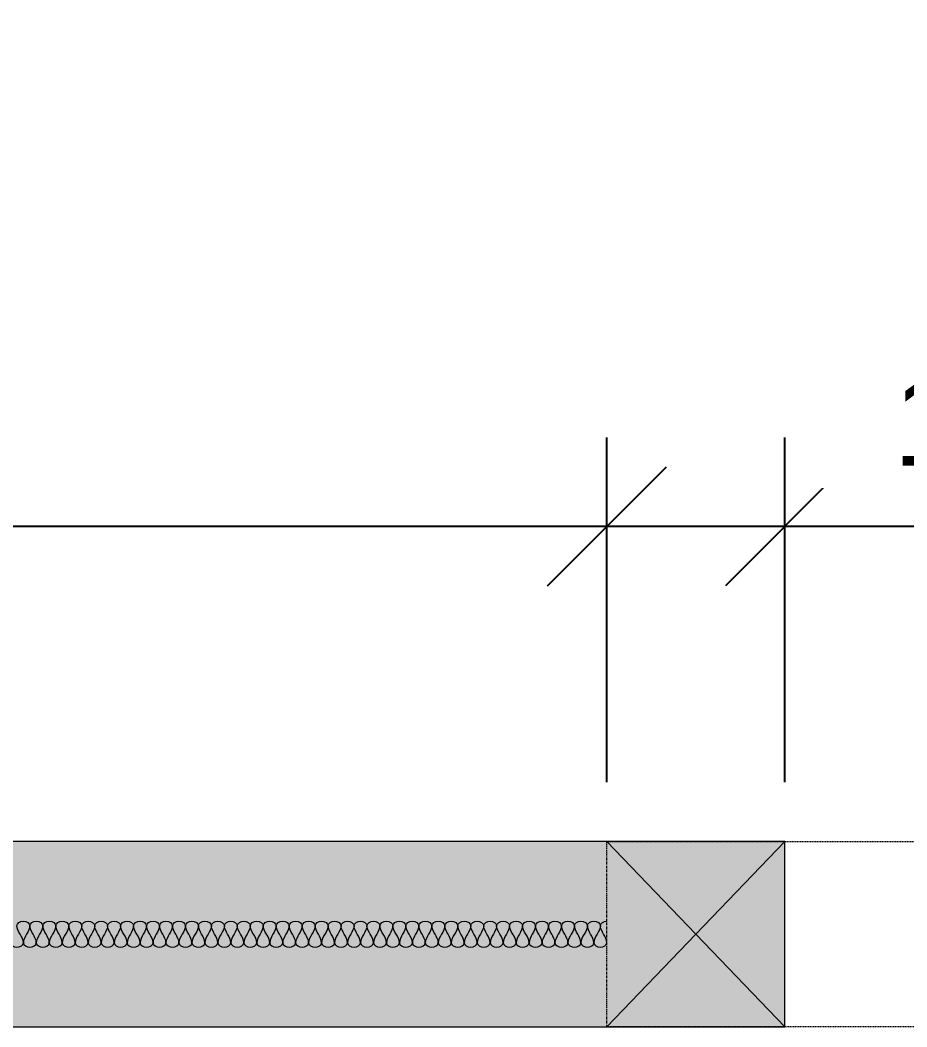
# Model space of a CAD drawing. Header units: inches. Extents: x 1913 to 24953, y -2945 to 1064.
# Drawn here: x 11472.3 to 11592, y 284 to 419.8 of the extents above; entities that cross this region are included whole.
import ezdxf

# ---------------------------------------------------------------- set-up
doc = ezdxf.new("R2010")
doc.units = ezdxf.units.IN
doc.header["$MEASUREMENT"] = 0
doc.linetypes.add('Center 1_4_', pattern=[0.53125, 0.25, -0.09375, 0.09375, -0.09375])
doc.linetypes.add('Hidden 1_8_', pattern=[0.1875, 0.125, -0.0625])
for name, color, linetype, lineweight in [('A-ANNO-DIMS', 211, 'Continuous', 9), ('A-DETL', 90, 'Continuous', 9), ('A-DETL-CNTR', 5, 'Center 1_4_', 9), ('A-DETL-HDLN', 90, 'Hidden 1_8_', 9), ('A-WALL', 113, 'Continuous', 13), ('A-WALL-PATT', 111, 'Continuous', 50)]:
    doc.layers.add(name, color=color, linetype=linetype, lineweight=lineweight)
doc.styles.add('Arial', font='arial.ttf', dxfattribs={"height": 12})
doc.dimstyles.new('Linear_-_3_32__Arial', dxfattribs={"dimscale": 12, "dimtxt": 12.243113, "dimasz": 1.333333, "dimexe": 1, "dimexo": 0.666667, "dimgap": 0.666667, "dimtad": 1, "dimdec": 5, "dimrnd": 0.03125, "dimzin": 1, "dimdsep": 46, "dimlunit": 4, "dimtxsty": 'Arial', "dimblk1": 'OBLIQUE', "dimblk2": 'OBLIQUE', "dimsah": 1, "dimcen": 0.09, "dimdle": 1, "dimazin": 0, "dimtfac": 1, "dimtdec": 4, "dimtix": 1, "dimtmove": 0, "dimatfit": 3, "dimfxl": 1, "dimtvp": 1, "dimtfill": 1, "dimfrac": 2, "dimtolj": 1, "dimtzin": 0, "dimarcsym": 2})

# ---------------------------------------------------------------- blocks, each defined once
blk = doc.blocks.new('_Oblique')
at = {"color": 0, "linetype": 'ByBlock', "lineweight": -2}
blk.add_line((-0.5, -0.5), (0.5, 0.5), dxfattribs=at)
blk = doc.blocks.new('*D207')
at = {"layer": 'A-ANNO-DIMS', "color": 0, "lineweight": -2, "transparency": 16777216}
for p, q in [((9811.46, 301.75), (9811.46, 544.37)), ((12115.46, 304.47), (12115.46, 544.37)), ((9799.46, 532.37), (12127.46, 532.37))]:
    blk.add_line(p, q, dxfattribs=at)
at = {"layer": 'Defpoints', "color": 0, "transparency": 16777216}
for p in [(12115.46, 532.37), (12115.46, 296.47), (9811.46, 293.75)]:
    blk.add_point(p, dxfattribs=at)
at = {"layer": 'A-ANNO-DIMS', "color": 0, "lineweight": -2, "transparency": 16777216, "xscale": 16, "yscale": 16, "zscale": 16, "rotation": 180}
blk.add_blockref('_Oblique', (9811.46, 532.37), dxfattribs=at)
at = {"layer": 'A-ANNO-DIMS', "color": 0, "lineweight": -2, "transparency": 16777216, "xscale": 16, "yscale": 16, "zscale": 16}
blk.add_blockref('_Oblique', (12115.46, 532.37), dxfattribs=at)
at = {"layer": 'A-ANNO-DIMS', "color": 0, "lineweight": 0, "transparency": 16777216, "insert": (10963.46, 546.5), "char_height": 12, "width": 73.4587, "attachment_point": 5, "style": 'Arial', "bg_fill": 3, "box_fill_scale": 1.25, "bg_fill_color": 256, "bg_fill_true_color": 13158600, "bg_fill_transparency": 0}
blk.add_mtext('\\A1;192\'-0"', dxfattribs=at)
blk = doc.blocks.new('*D268')
at = {"layer": 'A-ANNO-DIMS', "color": 0, "lineweight": -2, "transparency": 16777216}
for p, q in [((11263.46, 316.47), (11263.46, 470.45)), ((11839.46, 316.47), (11839.46, 470.45)), ((11251.46, 458.45), (11851.46, 458.45))]:
    blk.add_line(p, q, dxfattribs=at)
at = {"layer": 'Defpoints', "color": 0, "transparency": 16777216}
for p in [(11839.46, 458.45), (11263.46, 308.47), (11839.46, 308.47)]:
    blk.add_point(p, dxfattribs=at)
at = {"layer": 'A-ANNO-DIMS', "color": 0, "lineweight": -2, "transparency": 16777216, "xscale": 16, "yscale": 16, "zscale": 16, "rotation": 180}
blk.add_blockref('_Oblique', (11263.46, 458.45), dxfattribs=at)
at = {"layer": 'A-ANNO-DIMS', "color": 0, "lineweight": -2, "transparency": 16777216, "xscale": 16, "yscale": 16, "zscale": 16}
blk.add_blockref('_Oblique', (11839.46, 458.45), dxfattribs=at)
at = {"layer": 'A-ANNO-DIMS', "color": 0, "lineweight": 0, "transparency": 16777216, "insert": (11551.46, 472.57), "char_height": 12, "width": 62.3834, "attachment_point": 5, "style": 'Arial', "bg_fill": 3, "box_fill_scale": 1.25, "bg_fill_color": 256, "bg_fill_true_color": 13158600, "bg_fill_transparency": 0}
blk.add_mtext('\\A1;48\'-0"', dxfattribs=at)
blk = doc.blocks.new('*D283')
at = {"layer": 'A-ANNO-DIMS', "color": 0, "lineweight": -2, "transparency": 16777216}
for p, q in [((11575.46, 316.97), (11575.46, 363.48)), ((11671.46, 316.97), (11671.46, 363.48)), ((11683.46, 351.48), (11563.46, 351.48))]:
    blk.add_line(p, q, dxfattribs=at)
at = {"layer": 'Defpoints', "color": 0, "transparency": 16777216}
for p in [(11575.46, 351.48), (11575.46, 308.97), (11671.46, 308.97)]:
    blk.add_point(p, dxfattribs=at)
at = {"layer": 'A-ANNO-DIMS', "color": 0, "lineweight": -2, "transparency": 16777216, "xscale": 16, "yscale": 16, "zscale": 16, "rotation": 180}
blk.add_blockref('_Oblique', (11575.46, 351.48), dxfattribs=at)
at = {"layer": 'A-ANNO-DIMS', "color": 0, "lineweight": -2, "transparency": 16777216, "xscale": 16, "yscale": 16, "zscale": 16}
blk.add_blockref('_Oblique', (11671.46, 351.48), dxfattribs=at)
at = {"layer": 'A-ANNO-DIMS', "color": 0, "lineweight": 0, "transparency": 16777216, "insert": (11623.46, 365.6), "char_height": 12, "width": 51.3081, "attachment_point": 5, "style": 'Arial', "bg_fill": 3, "box_fill_scale": 1.25, "bg_fill_color": 256, "bg_fill_true_color": 13158600, "bg_fill_transparency": 0}
blk.add_mtext('\\A1;8\'-0"', dxfattribs=at)
blk = doc.blocks.new('*D289')
at = {"layer": 'A-ANNO-DIMS', "color": 0, "lineweight": -2, "transparency": 16777216}
for p, q in [((11551.46, 316.97), (11551.46, 363.48)), ((11671.46, 316.97), (11671.46, 363.48)), ((11683.46, 351.48), (11539.46, 351.48))]:
    blk.add_line(p, q, dxfattribs=at)
at = {"layer": 'Defpoints', "color": 0, "transparency": 16777216}
for p in [(11551.46, 351.48), (11551.46, 308.97), (11671.46, 308.97)]:
    blk.add_point(p, dxfattribs=at)
at = {"layer": 'A-ANNO-DIMS', "color": 0, "lineweight": -2, "transparency": 16777216, "xscale": 16, "yscale": 16, "zscale": 16, "rotation": 180}
blk.add_blockref('_Oblique', (11551.46, 351.48), dxfattribs=at)
at = {"layer": 'A-ANNO-DIMS', "color": 0, "lineweight": -2, "transparency": 16777216, "xscale": 16, "yscale": 16, "zscale": 16}
blk.add_blockref('_Oblique', (11671.46, 351.48), dxfattribs=at)
at = {"layer": 'A-ANNO-DIMS', "color": 0, "lineweight": 0, "transparency": 16777216, "insert": (11611.46, 365.6), "char_height": 12, "width": 62.3834, "attachment_point": 5, "style": 'Arial', "bg_fill": 3, "box_fill_scale": 1.25, "bg_fill_color": 256, "bg_fill_true_color": 13158600, "bg_fill_transparency": 0}
blk.add_mtext('\\A1;10\'-0"', dxfattribs=at)
blk = doc.blocks.new('*D290')
at = {"layer": 'A-ANNO-DIMS', "color": 0, "lineweight": -2, "transparency": 16777216}
for p, q in [((10651.46, 304.47), (10651.46, 363.48)), ((11551.46, 316.97), (11551.46, 363.48)), ((11563.46, 351.48), (10639.46, 351.48))]:
    blk.add_line(p, q, dxfattribs=at)
at = {"layer": 'Defpoints', "color": 0, "transparency": 16777216}
for p in [(10651.46, 351.48), (11551.46, 308.97), (10651.46, 296.47)]:
    blk.add_point(p, dxfattribs=at)
at = {"layer": 'A-ANNO-DIMS', "color": 0, "lineweight": -2, "transparency": 16777216, "xscale": 16, "yscale": 16, "zscale": 16, "rotation": 180}
blk.add_blockref('_Oblique', (10651.46, 351.48), dxfattribs=at)
at = {"layer": 'A-ANNO-DIMS', "color": 0, "lineweight": -2, "transparency": 16777216, "xscale": 16, "yscale": 16, "zscale": 16}
blk.add_blockref('_Oblique', (11551.46, 351.48), dxfattribs=at)
at = {"layer": 'A-ANNO-DIMS', "color": 0, "lineweight": 0, "transparency": 16777216, "insert": (11101.46, 365.6), "char_height": 12, "width": 62.3834, "attachment_point": 5, "style": 'Arial', "bg_fill": 3, "box_fill_scale": 1.25, "bg_fill_color": 256, "bg_fill_true_color": 13158600, "bg_fill_transparency": 0}
blk.add_mtext('\\A1;75\'-0"', dxfattribs=at)

msp = doc.modelspace()

# ---------------------------------------------------------------- hatches: boundary and pattern name
at = {"layer": 'A-WALL-PATT', "lineweight": 0}
h = msp.add_hatch(dxfattribs=at)
h.set_pattern_fill('FP_1', color=256, angle=90, style=0, pattern_type=2)
h.set_pattern_definition([(140, (10185.814, -571.127), (3.213, 36.72335), [3.84, -42.24]), (85, (10185.814, -571.127), (-38.51274, -7.1044), [3.072, -33.792]), (190.451, (10186.08, -568.067), (-35.29956, 29.62024), [3.263, -35.898]), (136.184, (10175.574, -571.127), (8.4752, 54.6425), [5.76, -63.36]), (186.636, (10176.28, -566.573), (-49.8752, 47.854), [4.895, -53.848]), (81.184, (10175.574, -571.127), (-49.8749, 47.8553), [4.608, -50.688]), (111, (10178.134, -566.007), (20.614, 30.56126), [3.84, -42.24]), (56, (10178.134, -566.007), (-37.1283, 12.4577), [3.072, -33.792]), (161.451, (10179.85, -563.46), (-16.5135, 43.02), [3.263, -35.898]), (127.5, (10185.814, -571.127), (-17.04428, 0.6228), [1.69, -31.693, 1.69, -32.614, -33.92]), (127.5, (10185.814, -571.127), (-17.04428, 0.6228), [-67.686, 1.69, -32.23]), (97.5, (10185.814, -571.127), (-20.19387, 13.4694), [1.69, -17.869, 1.69, -30.925, -12.928]), (97.5, (10185.814, -571.127), (-20.19387, 13.4694), [-52.173, 1.69, -11.238]), (57.5, (10185.814, -582.545), (1.15522, 27.33168), [1.69, -11.11, 1.69, -38.246, -52.992]), (57.5, (10185.814, -582.545), (1.15522, 27.33168), [-52.736, 1.69, -51.302]), (47.5, (10185.814, -587.665), (-5.12498, 29.85903), [1.69, -14.95, 1.69, -24.832, -37.632]), (47.5, (10185.814, -587.665), (-5.12498, 29.85903), [-43.162, 1.69, -35.942])])
h.paths.add_polyline_path([(10651.461831, 283.974416), (10651.461831, 308.974416), (10663.961831, 308.974416), (11575.461831, 308.974416), (11575.461831, 283.974416), (10661.461831, 283.974416)], flags=0)
h.paths.add_polyline_path([(9823.961831, 283.974416), (9823.961831, 308.974416), (10615.461831, 308.974416), (10615.461831, 283.974416)], flags=0)

# ---------------------------------------------------------------- linework, layer by layer
at = {"layer": 'A-DETL', "lineweight": 0}
for points in [[(11471.836831, 297.641083), (11471.836831, 297.916069), (11472.711831, 298.532764), (11473.586831, 297.916069), (11473.586831, 297.641083)], [(11472.711831, 295.30775), (11472.711831, 296.109465), (11471.836831, 296.839368), (11471.836831, 297.641083)], [(11473.586831, 297.641083), (11473.586831, 296.839368), (11472.711831, 296.109465), (11472.711831, 295.30775)], [(11473.586831, 297.641083), (11473.586831, 297.916069), (11474.461831, 298.532764), (11475.336831, 297.916069), (11475.336831, 297.641083)], [(11474.461831, 295.30775), (11474.461831, 296.109465), (11473.586831, 296.839368), (11473.586831, 297.641083)], [(11475.336831, 297.641083), (11475.336831, 296.839368), (11474.461831, 296.109465), (11474.461831, 295.30775)], [(11475.336831, 297.641083), (11475.336831, 297.916069), (11476.211831, 298.532764), (11477.086831, 297.916069), (11477.086831, 297.641083)], [(11476.211831, 295.30775), (11476.211831, 296.109465), (11475.336831, 296.839368), (11475.336831, 297.641083)], [(11477.086831, 297.641083), (11477.086831, 296.839368), (11476.211831, 296.109465), (11476.211831, 295.30775)], [(11477.086831, 297.641083), (11477.086831, 297.916069), (11477.961831, 298.532764), (11478.836831, 297.916069), (11478.836831, 297.641083)], [(11477.961831, 295.30775), (11477.961831, 296.109465), (11477.086831, 296.839368), (11477.086831, 297.641083)], [(11478.836831, 297.641083), (11478.836831, 296.839368), (11477.961831, 296.109465), (11477.961831, 295.30775)], [(11478.836831, 297.641083), (11478.836831, 297.916069), (11479.711831, 298.532764), (11480.586831, 297.916069), (11480.586831, 297.641083)], [(11479.711831, 295.30775), (11479.711831, 296.109465), (11478.836831, 296.839368), (11478.836831, 297.641083)], [(11480.586831, 297.641083), (11480.586831, 296.839368), (11479.711831, 296.109465), (11479.711831, 295.30775)], [(11480.586831, 297.641083), (11480.586831, 297.916069), (11481.461831, 298.532764), (11482.336831, 297.916069), (11482.336831, 297.641083)], [(11481.461831, 295.30775), (11481.461831, 296.109465), (11480.586831, 296.839368), (11480.586831, 297.641083)], [(11482.336831, 297.641083), (11482.336831, 296.839368), (11481.461831, 296.109465), (11481.461831, 295.30775)], [(11482.336831, 297.641083), (11482.336831, 297.916069), (11483.211831, 298.532764), (11484.086831, 297.916069), (11484.086831, 297.641083)], [(11483.211831, 295.30775), (11483.211831, 296.109465), (11482.336831, 296.839368), (11482.336831, 297.641083)], [(11484.086831, 297.641083), (11484.086831, 296.839368), (11483.211831, 296.109465), (11483.211831, 295.30775)], [(11484.086831, 297.641083), (11484.086831, 297.916069), (11484.961831, 298.532764), (11485.836831, 297.916069), (11485.836831, 297.641083)], [(11484.961831, 295.30775), (11484.961831, 296.109465), (11484.086831, 296.839368), (11484.086831, 297.641083)], [(11485.836831, 297.641083), (11485.836831, 296.839368), (11484.961831, 296.109465), (11484.961831, 295.30775)], [(11485.836831, 297.641083), (11485.836831, 297.916069), (11486.711831, 298.532764), (11487.586831, 297.916069), (11487.586831, 297.641083)], [(11486.711831, 295.30775), (11486.711831, 296.109465), (11485.836831, 296.839368), (11485.836831, 297.641083)], [(11487.586831, 297.641083), (11487.586831, 296.839368), (11486.711831, 296.109465), (11486.711831, 295.30775)], [(11487.586831, 297.641083), (11487.586831, 297.916069), (11488.461831, 298.532764), (11489.336831, 297.916069), (11489.336831, 297.641083)], [(11488.461831, 295.30775), (11488.461831, 296.109465), (11487.586831, 296.839368), (11487.586831, 297.641083)], [(11489.336831, 297.641083), (11489.336831, 296.839368), (11488.461831, 296.109465), (11488.461831, 295.30775)], [(11489.336831, 297.641083), (11489.336831, 297.916069), (11490.211831, 298.532764), (11491.086831, 297.916069), (11491.086831, 297.641083)], [(11490.211831, 295.30775), (11490.211831, 296.109465), (11489.336831, 296.839368), (11489.336831, 297.641083)], [(11491.086831, 297.641083), (11491.086831, 296.839368), (11490.211831, 296.109465), (11490.211831, 295.30775)], [(11491.086831, 297.641083), (11491.086831, 297.916069), (11491.961831, 298.532764), (11492.836831, 297.916069), (11492.836831, 297.641083)], [(11491.961831, 295.30775), (11491.961831, 296.109465), (11491.086831, 296.839368), (11491.086831, 297.641083)], [(11492.836831, 297.641083), (11492.836831, 296.839368), (11491.961831, 296.109465), (11491.961831, 295.30775)], [(11492.836831, 297.641083), (11492.836831, 297.916069), (11493.711831, 298.532764), (11494.586831, 297.916069), (11494.586831, 297.641083)], [(11493.711831, 295.30775), (11493.711831, 296.109465), (11492.836831, 296.839368), (11492.836831, 297.641083)], [(11494.586831, 297.641083), (11494.586831, 296.839368), (11493.711831, 296.109465), (11493.711831, 295.30775)], [(11494.586831, 297.641083), (11494.586831, 297.916069), (11495.461831, 298.532764), (11496.336831, 297.916069), (11496.336831, 297.641083)], [(11495.461831, 295.30775), (11495.461831, 296.109465), (11494.586831, 296.839368), (11494.586831, 297.641083)], [(11496.336831, 297.641083), (11496.336831, 296.839368), (11495.461831, 296.109465), (11495.461831, 295.30775)], [(11496.336831, 297.641083), (11496.336831, 297.916069), (11497.211831, 298.532764), (11498.086831, 297.916069), (11498.086831, 297.641083)], [(11497.211831, 295.30775), (11497.211831, 296.109465), (11496.336831, 296.839368), (11496.336831, 297.641083)], [(11498.086831, 297.641083), (11498.086831, 296.839368), (11497.211831, 296.109465), (11497.211831, 295.30775)], [(11498.086831, 297.641083), (11498.086831, 297.916069), (11498.961831, 298.532764), (11499.836831, 297.916069), (11499.836831, 297.641083)], [(11498.961831, 295.30775), (11498.961831, 296.109465), (11498.086831, 296.839368), (11498.086831, 297.641083)], [(11499.836831, 297.641083), (11499.836831, 296.839368), (11498.961831, 296.109465), (11498.961831, 295.30775)], [(11499.836831, 297.641083), (11499.836831, 297.916069), (11500.711831, 298.532764), (11501.586831, 297.916069), (11501.586831, 297.641083)], [(11500.711831, 295.30775), (11500.711831, 296.109465), (11499.836831, 296.839368), (11499.836831, 297.641083)], [(11501.586831, 297.641083), (11501.586831, 296.839368), (11500.711831, 296.109465), (11500.711831, 295.30775)], [(11501.586831, 297.641083), (11501.586831, 297.916069), (11502.461831, 298.532764), (11503.336831, 297.916069), (11503.336831, 297.641083)], [(11502.461831, 295.30775), (11502.461831, 296.109465), (11501.586831, 296.839368), (11501.586831, 297.641083)], [(11503.336831, 297.641083), (11503.336831, 296.839368), (11502.461831, 296.109465), (11502.461831, 295.30775)], [(11503.336831, 297.641083), (11503.336831, 297.916069), (11504.211831, 298.532764), (11505.086831, 297.916069), (11505.086831, 297.641083)], [(11504.211831, 295.30775), (11504.211831, 296.109465), (11503.336831, 296.839368), (11503.336831, 297.641083)], [(11505.086831, 297.641083), (11505.086831, 296.839368), (11504.211831, 296.109465), (11504.211831, 295.30775)], [(11505.086831, 297.641083), (11505.086831, 297.916069), (11505.961831, 298.532764), (11506.836831, 297.916069), (11506.836831, 297.641083)], [(11505.961831, 295.30775), (11505.961831, 296.109465), (11505.086831, 296.839368), (11505.086831, 297.641083)], [(11506.836831, 297.641083), (11506.836831, 296.839368), (11505.961831, 296.109465), (11505.961831, 295.30775)], [(11506.836831, 297.641083), (11506.836831, 297.916069), (11507.711831, 298.532764), (11508.586831, 297.916069), (11508.586831, 297.641083)], [(11507.711831, 295.30775), (11507.711831, 296.109465), (11506.836831, 296.839368), (11506.836831, 297.641083)], [(11508.586831, 297.641083), (11508.586831, 296.839368), (11507.711831, 296.109465), (11507.711831, 295.30775)], [(11508.586831, 297.641083), (11508.586831, 297.916069), (11509.461831, 298.532764), (11510.336831, 297.916069), (11510.336831, 297.641083)], [(11509.461831, 295.30775), (11509.461831, 296.109465), (11508.586831, 296.839368), (11508.586831, 297.641083)], [(11510.336831, 297.641083), (11510.336831, 296.839368), (11509.461831, 296.109465), (11509.461831, 295.30775)], [(11510.336831, 297.641083), (11510.336831, 297.916069), (11511.211831, 298.532764), (11512.086831, 297.916069), (11512.086831, 297.641083)], [(11511.211831, 295.30775), (11511.211831, 296.109465), (11510.336831, 296.839368), (11510.336831, 297.641083)], [(11512.086831, 297.641083), (11512.086831, 296.839368), (11511.211831, 296.109465), (11511.211831, 295.30775)], [(11512.086831, 297.641083), (11512.086831, 297.916069), (11512.961831, 298.532764), (11513.836831, 297.916069), (11513.836831, 297.641083)], [(11512.961831, 295.30775), (11512.961831, 296.109465), (11512.086831, 296.839368), (11512.086831, 297.641083)], [(11513.836831, 297.641083), (11513.836831, 296.839368), (11512.961831, 296.109465), (11512.961831, 295.30775)], [(11513.836831, 297.641083), (11513.836831, 297.916069), (11514.711831, 298.532764), (11515.586831, 297.916069), (11515.586831, 297.641083)], [(11514.711831, 295.30775), (11514.711831, 296.109465), (11513.836831, 296.839368), (11513.836831, 297.641083)], [(11515.586831, 297.641083), (11515.586831, 296.839368), (11514.711831, 296.109465), (11514.711831, 295.30775)], [(11515.586831, 297.641083), (11515.586831, 297.916069), (11516.461831, 298.532764), (11517.336831, 297.916069), (11517.336831, 297.641083)], [(11516.461831, 295.30775), (11516.461831, 296.109465), (11515.586831, 296.839368), (11515.586831, 297.641083)], [(11517.336831, 297.641083), (11517.336831, 296.839368), (11516.461831, 296.109465), (11516.461831, 295.30775)], [(11517.336831, 297.641083), (11517.336831, 297.916069), (11518.211831, 298.532764), (11519.086831, 297.916069), (11519.086831, 297.641083)], [(11518.211831, 295.30775), (11518.211831, 296.109465), (11517.336831, 296.839368), (11517.336831, 297.641083)], [(11519.086831, 297.641083), (11519.086831, 296.839368), (11518.211831, 296.109465), (11518.211831, 295.30775)], [(11519.086831, 297.641083), (11519.086831, 297.916069), (11519.961831, 298.532764), (11520.836831, 297.916069), (11520.836831, 297.641083)], [(11519.961831, 295.30775), (11519.961831, 296.109465), (11519.086831, 296.839368), (11519.086831, 297.641083)], [(11520.836831, 297.641083), (11520.836831, 296.839368), (11519.961831, 296.109465), (11519.961831, 295.30775)], [(11520.836831, 297.641083), (11520.836831, 297.916069), (11521.711831, 298.532764), (11522.586831, 297.916069), (11522.586831, 297.641083)], [(11521.711831, 295.30775), (11521.711831, 296.109465), (11520.836831, 296.839368), (11520.836831, 297.641083)], [(11522.586831, 297.641083), (11522.586831, 296.839368), (11521.711831, 296.109465), (11521.711831, 295.30775)], [(11522.586831, 297.641083), (11522.586831, 297.916069), (11523.461831, 298.532764), (11524.336831, 297.916069), (11524.336831, 297.641083)], [(11523.461831, 295.30775), (11523.461831, 296.109465), (11522.586831, 296.839368), (11522.586831, 297.641083)], [(11524.336831, 297.641083), (11524.336831, 296.839368), (11523.461831, 296.109465), (11523.461831, 295.30775)], [(11524.336831, 297.641083), (11524.336831, 297.916069), (11525.211831, 298.532764), (11526.086831, 297.916069), (11526.086831, 297.641083)], [(11525.211831, 295.30775), (11525.211831, 296.109465), (11524.336831, 296.839368), (11524.336831, 297.641083)], [(11526.086831, 297.641083), (11526.086831, 296.839368), (11525.211831, 296.109465), (11525.211831, 295.30775)], [(11526.086831, 297.641083), (11526.086831, 297.916069), (11526.961831, 298.532764), (11527.836831, 297.916069), (11527.836831, 297.641083)], [(11526.961831, 295.30775), (11526.961831, 296.109465), (11526.086831, 296.839368), (11526.086831, 297.641083)], [(11527.836831, 297.641083), (11527.836831, 296.839368), (11526.961831, 296.109465), (11526.961831, 295.30775)], [(11527.836831, 297.641083), (11527.836831, 297.916069), (11528.711831, 298.532764), (11529.586831, 297.916069), (11529.586831, 297.641083)], [(11528.711831, 295.30775), (11528.711831, 296.109465), (11527.836831, 296.839368), (11527.836831, 297.641083)], [(11529.586831, 297.641083), (11529.586831, 296.839368), (11528.711831, 296.109465), (11528.711831, 295.30775)], [(11529.586831, 297.641083), (11529.586831, 297.916069), (11530.461831, 298.532764), (11531.336831, 297.916069), (11531.336831, 297.641083)], [(11530.461831, 295.30775), (11530.461831, 296.109465), (11529.586831, 296.839368), (11529.586831, 297.641083)], [(11531.336831, 297.641083), (11531.336831, 296.839368), (11530.461831, 296.109465), (11530.461831, 295.30775)], [(11531.336831, 297.641083), (11531.336831, 297.916069), (11532.211831, 298.532764), (11533.086831, 297.916069), (11533.086831, 297.641083)], [(11532.211831, 295.30775), (11532.211831, 296.109465), (11531.336831, 296.839368), (11531.336831, 297.641083)], [(11533.086831, 297.641083), (11533.086831, 296.839368), (11532.211831, 296.109465), (11532.211831, 295.30775)], [(11533.086831, 297.641083), (11533.086831, 297.916069), (11533.961831, 298.532764), (11534.836831, 297.916069), (11534.836831, 297.641083)], [(11533.961831, 295.30775), (11533.961831, 296.109465), (11533.086831, 296.839368), (11533.086831, 297.641083)], [(11534.836831, 297.641083), (11534.836831, 296.839368), (11533.961831, 296.109465), (11533.961831, 295.30775)], [(11534.836831, 297.641083), (11534.836831, 297.916069), (11535.711831, 298.532764), (11536.586831, 297.916069), (11536.586831, 297.641083)], [(11535.711831, 295.30775), (11535.711831, 296.109465), (11534.836831, 296.839368), (11534.836831, 297.641083)], [(11536.586831, 297.641083), (11536.586831, 296.839368), (11535.711831, 296.109465), (11535.711831, 295.30775)], [(11536.586831, 297.641083), (11536.586831, 297.916069), (11537.461831, 298.532764), (11538.336831, 297.916069), (11538.336831, 297.641083)], [(11537.461831, 295.30775), (11537.461831, 296.109465), (11536.586831, 296.839368), (11536.586831, 297.641083)], [(11538.336831, 297.641083), (11538.336831, 296.839368), (11537.461831, 296.109465), (11537.461831, 295.30775)], [(11538.336831, 297.641083), (11538.336831, 297.916069), (11539.211831, 298.532764), (11540.086831, 297.916069), (11540.086831, 297.641083)], [(11539.211831, 295.30775), (11539.211831, 296.109465), (11538.336831, 296.839368), (11538.336831, 297.641083)], [(11540.086831, 297.641083), (11540.086831, 296.839368), (11539.211831, 296.109465), (11539.211831, 295.30775)], [(11540.086831, 297.641083), (11540.086831, 297.916069), (11540.961831, 298.532764), (11541.836831, 297.916069), (11541.836831, 297.641083)], [(11540.961831, 295.30775), (11540.961831, 296.109465), (11540.086831, 296.839368), (11540.086831, 297.641083)], [(11541.836831, 297.641083), (11541.836831, 296.839368), (11540.961831, 296.109465), (11540.961831, 295.30775)], [(11541.836831, 297.641083), (11541.836831, 297.916069), (11542.711831, 298.532764), (11543.586831, 297.916069), (11543.586831, 297.641083)], [(11542.711831, 295.30775), (11542.711831, 296.109465), (11541.836831, 296.839368), (11541.836831, 297.641083)], [(11543.586831, 297.641083), (11543.586831, 296.839368), (11542.711831, 296.109465), (11542.711831, 295.30775)], [(11543.586831, 297.641083), (11543.586831, 297.916069), (11544.461831, 298.532764), (11545.336831, 297.916069), (11545.336831, 297.641083)], [(11544.461831, 295.30775), (11544.461831, 296.109465), (11543.586831, 296.839368), (11543.586831, 297.641083)], [(11545.336831, 297.641083), (11545.336831, 296.839368), (11544.461831, 296.109465), (11544.461831, 295.30775)], [(11545.336831, 297.641083), (11545.336831, 297.916069), (11546.211831, 298.532764), (11547.086831, 297.916069), (11547.086831, 297.641083)], [(11546.211831, 295.30775), (11546.211831, 296.109465), (11545.336831, 296.839368), (11545.336831, 297.641083)], [(11547.086831, 297.641083), (11547.086831, 296.839368), (11546.211831, 296.109465), (11546.211831, 295.30775)], [(11547.086831, 297.641083), (11547.086831, 297.916069), (11547.961831, 298.532764), (11548.836831, 297.916069), (11548.836831, 297.641083)], [(11547.961831, 295.30775), (11547.961831, 296.109465), (11547.086831, 296.839368), (11547.086831, 297.641083)], [(11548.836831, 297.641083), (11548.836831, 296.839368), (11547.961831, 296.109465), (11547.961831, 295.30775)], [(11548.836831, 297.641083), (11548.836831, 297.916069), (11549.711831, 298.532764), (11550.586831, 297.916069), (11550.586831, 297.641083)], [(11549.711831, 295.30775), (11549.711831, 296.109465), (11548.836831, 296.839368), (11548.836831, 297.641083)], [(11550.586831, 297.641083), (11550.586831, 296.839368), (11549.711831, 296.109465), (11549.711831, 295.30775)], [(11550.586831, 297.641083), (11550.586831, 297.916069), (11551.049352, 298.224416), (11551.461831, 298.224416)], [(11551.461831, 295.30775), (11551.461831, 296.109465), (11550.586831, 296.839368), (11550.586831, 297.641083)], [(11470.961831, 295.30775), (11470.961831, 295.032764), (11471.836831, 294.416069), (11472.711831, 295.032764), (11472.711831, 295.30775)], [(11472.711831, 295.30775), (11472.711831, 295.032764), (11473.586831, 294.416069), (11474.461831, 295.032764), (11474.461831, 295.30775)], [(11474.461831, 295.30775), (11474.461831, 295.032764), (11475.336831, 294.416069), (11476.211831, 295.032764), (11476.211831, 295.30775)], [(11476.211831, 295.30775), (11476.211831, 295.032764), (11477.086831, 294.416069), (11477.961831, 295.032764), (11477.961831, 295.30775)], [(11477.961831, 295.30775), (11477.961831, 295.032764), (11478.836831, 294.416069), (11479.711831, 295.032764), (11479.711831, 295.30775)], [(11479.711831, 295.30775), (11479.711831, 295.032764), (11480.586831, 294.416069), (11481.461831, 295.032764), (11481.461831, 295.30775)], [(11481.461831, 295.30775), (11481.461831, 295.032764), (11482.336831, 294.416069), (11483.211831, 295.032764), (11483.211831, 295.30775)], [(11483.211831, 295.30775), (11483.211831, 295.032764), (11484.086831, 294.416069), (11484.961831, 295.032764), (11484.961831, 295.30775)], [(11484.961831, 295.30775), (11484.961831, 295.032764), (11485.836831, 294.416069), (11486.711831, 295.032764), (11486.711831, 295.30775)], [(11486.711831, 295.30775), (11486.711831, 295.032764), (11487.586831, 294.416069), (11488.461831, 295.032764), (11488.461831, 295.30775)], [(11488.461831, 295.30775), (11488.461831, 295.032764), (11489.336831, 294.416069), (11490.211831, 295.032764), (11490.211831, 295.30775)], [(11490.211831, 295.30775), (11490.211831, 295.032764), (11491.086831, 294.416069), (11491.961831, 295.032764), (11491.961831, 295.30775)], [(11491.961831, 295.30775), (11491.961831, 295.032764), (11492.836831, 294.416069), (11493.711831, 295.032764), (11493.711831, 295.30775)], [(11493.711831, 295.30775), (11493.711831, 295.032764), (11494.586831, 294.416069), (11495.461831, 295.032764), (11495.461831, 295.30775)], [(11495.461831, 295.30775), (11495.461831, 295.032764), (11496.336831, 294.416069), (11497.211831, 295.032764), (11497.211831, 295.30775)], [(11497.211831, 295.30775), (11497.211831, 295.032764), (11498.086831, 294.416069), (11498.961831, 295.032764), (11498.961831, 295.30775)], [(11498.961831, 295.30775), (11498.961831, 295.032764), (11499.836831, 294.416069), (11500.711831, 295.032764), (11500.711831, 295.30775)], [(11500.711831, 295.30775), (11500.711831, 295.032764), (11501.586831, 294.416069), (11502.461831, 295.032764), (11502.461831, 295.30775)], [(11502.461831, 295.30775), (11502.461831, 295.032764), (11503.336831, 294.416069), (11504.211831, 295.032764), (11504.211831, 295.30775)], [(11504.211831, 295.30775), (11504.211831, 295.032764), (11505.086831, 294.416069), (11505.961831, 295.032764), (11505.961831, 295.30775)], [(11505.961831, 295.30775), (11505.961831, 295.032764), (11506.836831, 294.416069), (11507.711831, 295.032764), (11507.711831, 295.30775)], [(11507.711831, 295.30775), (11507.711831, 295.032764), (11508.586831, 294.416069), (11509.461831, 295.032764), (11509.461831, 295.30775)], [(11509.461831, 295.30775), (11509.461831, 295.032764), (11510.336831, 294.416069), (11511.211831, 295.032764), (11511.211831, 295.30775)], [(11511.211831, 295.30775), (11511.211831, 295.032764), (11512.086831, 294.416069), (11512.961831, 295.032764), (11512.961831, 295.30775)], [(11512.961831, 295.30775), (11512.961831, 295.032764), (11513.836831, 294.416069), (11514.711831, 295.032764), (11514.711831, 295.30775)], [(11514.711831, 295.30775), (11514.711831, 295.032764), (11515.586831, 294.416069), (11516.461831, 295.032764), (11516.461831, 295.30775)], [(11516.461831, 295.30775), (11516.461831, 295.032764), (11517.336831, 294.416069), (11518.211831, 295.032764), (11518.211831, 295.30775)], [(11518.211831, 295.30775), (11518.211831, 295.032764), (11519.086831, 294.416069), (11519.961831, 295.032764), (11519.961831, 295.30775)], [(11519.961831, 295.30775), (11519.961831, 295.032764), (11520.836831, 294.416069), (11521.711831, 295.032764), (11521.711831, 295.30775)], [(11521.711831, 295.30775), (11521.711831, 295.032764), (11522.586831, 294.416069), (11523.461831, 295.032764), (11523.461831, 295.30775)], [(11523.461831, 295.30775), (11523.461831, 295.032764), (11524.336831, 294.416069), (11525.211831, 295.032764), (11525.211831, 295.30775)], [(11525.211831, 295.30775), (11525.211831, 295.032764), (11526.086831, 294.416069), (11526.961831, 295.032764), (11526.961831, 295.30775)], [(11526.961831, 295.30775), (11526.961831, 295.032764), (11527.836831, 294.416069), (11528.711831, 295.032764), (11528.711831, 295.30775)], [(11528.711831, 295.30775), (11528.711831, 295.032764), (11529.586831, 294.416069), (11530.461831, 295.032764), (11530.461831, 295.30775)], [(11530.461831, 295.30775), (11530.461831, 295.032764), (11531.336831, 294.416069), (11532.211831, 295.032764), (11532.211831, 295.30775)], [(11532.211831, 295.30775), (11532.211831, 295.032764), (11533.086831, 294.416069), (11533.961831, 295.032764), (11533.961831, 295.30775)], [(11533.961831, 295.30775), (11533.961831, 295.032764), (11534.836831, 294.416069), (11535.711831, 295.032764), (11535.711831, 295.30775)], [(11535.711831, 295.30775), (11535.711831, 295.032764), (11536.586831, 294.416069), (11537.461831, 295.032764), (11537.461831, 295.30775)], [(11537.461831, 295.30775), (11537.461831, 295.032764), (11538.336831, 294.416069), (11539.211831, 295.032764), (11539.211831, 295.30775)], [(11539.211831, 295.30775), (11539.211831, 295.032764), (11540.086831, 294.416069), (11540.961831, 295.032764), (11540.961831, 295.30775)], [(11540.961831, 295.30775), (11540.961831, 295.032764), (11541.836831, 294.416069), (11542.711831, 295.032764), (11542.711831, 295.30775)], [(11542.711831, 295.30775), (11542.711831, 295.032764), (11543.586831, 294.416069), (11544.461831, 295.032764), (11544.461831, 295.30775)], [(11544.461831, 295.30775), (11544.461831, 295.032764), (11545.336831, 294.416069), (11546.211831, 295.032764), (11546.211831, 295.30775)], [(11546.211831, 295.30775), (11546.211831, 295.032764), (11547.086831, 294.416069), (11547.961831, 295.032764), (11547.961831, 295.30775)], [(11547.961831, 295.30775), (11547.961831, 295.032764), (11548.836831, 294.416069), (11549.711831, 295.032764), (11549.711831, 295.30775)], [(11549.711831, 295.30775), (11549.711831, 295.032764), (11550.586831, 294.416069), (11551.461831, 295.032764), (11551.461831, 295.30775)]]:
    msp.add_open_spline(points, degree=3, dxfattribs=at)
at = {"layer": 'A-DETL-CNTR', "lineweight": 0}
msp.add_line((11551.461831, 283.974416), (11551.461831, 308.974416), dxfattribs=at)
at = {"layer": 'A-DETL-HDLN', "lineweight": 0}
for p, q in [((11551.461831, 308.974416), (11671.461831, 308.974416)), ((11671.461831, 283.974416), (11551.461831, 283.974416))]:
    msp.add_line(p, q, dxfattribs=at)
at = {"layer": 'A-WALL', "lineweight": 0}
for p, q in [((11575.461831, 308.974416), (10663.961831, 308.974416)), ((11575.461831, 283.974416), (11575.461831, 308.974416)), ((10661.461831, 283.974416), (11575.461831, 283.974416))]:
    msp.add_line(p, q, dxfattribs=at)

# ---------------------------------------------------------------- next in the draw order: dimensions: what is measured, and where the dimension line sits
at = {"layer": 'A-ANNO-DIMS', "lineweight": 0}
dim = msp.add_linear_dim(base=(12115.461831, 532.371634), p1=(9811.461831, 293.74764), p2=(12115.461831, 296.474416), angle=180, dimstyle='Linear_-_3_32__Arial', override={"dimpost": '<>', "dimfxl": 2304.001614}, dxfattribs=at)
dim.commit()
dim.dimension.update_dxf_attribs({"geometry": '*D207', "text_midpoint": (10963.461831, 546.49851)})

# ---------------------------------------------------------------- next in the draw order: dimensions: what is measured, and where the dimension line sits
dim = msp.add_linear_dim(base=(11839.461831, 458.44794), p1=(11263.461831, 308.474416), p2=(11839.461831, 308.474416), angle=180, dimstyle='Linear_-_3_32__Arial', override={"dimpost": '<>', "dimfxl": 576}, dxfattribs=at)
dim.commit()
dim.dimension.update_dxf_attribs({"geometry": '*D268', "text_midpoint": (11551.461831, 472.574816)})

# ---------------------------------------------------------------- next in the draw order: dimensions: what is measured, and where the dimension line sits
dim = msp.add_linear_dim(base=(11575.461831, 351.475908), p1=(11671.461831, 308.974416), p2=(11575.461831, 308.974416), angle=180, dimstyle='Linear_-_3_32__Arial', override={"dimpost": '<>', "dimfxl": 96}, dxfattribs=at)
dim.commit()
dim.dimension.update_dxf_attribs({"geometry": '*D283', "text_midpoint": (11623.461831, 365.602784)})

# ---------------------------------------------------------------- next in the draw order: dimensions: what is measured, and where the dimension line sits
dim = msp.add_linear_dim(base=(11551.461831, 351.475908), p1=(11671.461831, 308.974416), p2=(11551.461831, 308.974416), angle=180, dimstyle='Linear_-_3_32__Arial', override={"dimpost": '<>', "dimfxl": 120}, dxfattribs=at)
dim.commit()
dim.dimension.update_dxf_attribs({"geometry": '*D289', "text_midpoint": (11611.461831, 365.602784)})

# ---------------------------------------------------------------- next in the draw order: dimensions: what is measured, and where the dimension line sits
dim = msp.add_linear_dim(base=(10651.461831, 351.475908), p1=(11551.461831, 308.974416), p2=(10651.461831, 296.474416), angle=180, dimstyle='Linear_-_3_32__Arial', override={"dimpost": '<>', "dimfxl": 900.086801}, dxfattribs=at)
dim.commit()
dim.dimension.update_dxf_attribs({"geometry": '*D290', "text_midpoint": (11101.461831, 365.602784)})

# ---------------------------------------------------------------- next in the draw order: linework, layer by layer
at = {"lineweight": 0, "ltscale": 0.5}
for p, q in [((11551.461831, 283.974416), (11575.461831, 308.974416)), ((11575.461831, 283.974416), (11551.461831, 308.974416))]:
    msp.add_line(p, q, dxfattribs=at)

doc.saveas('drawing.dxf')
